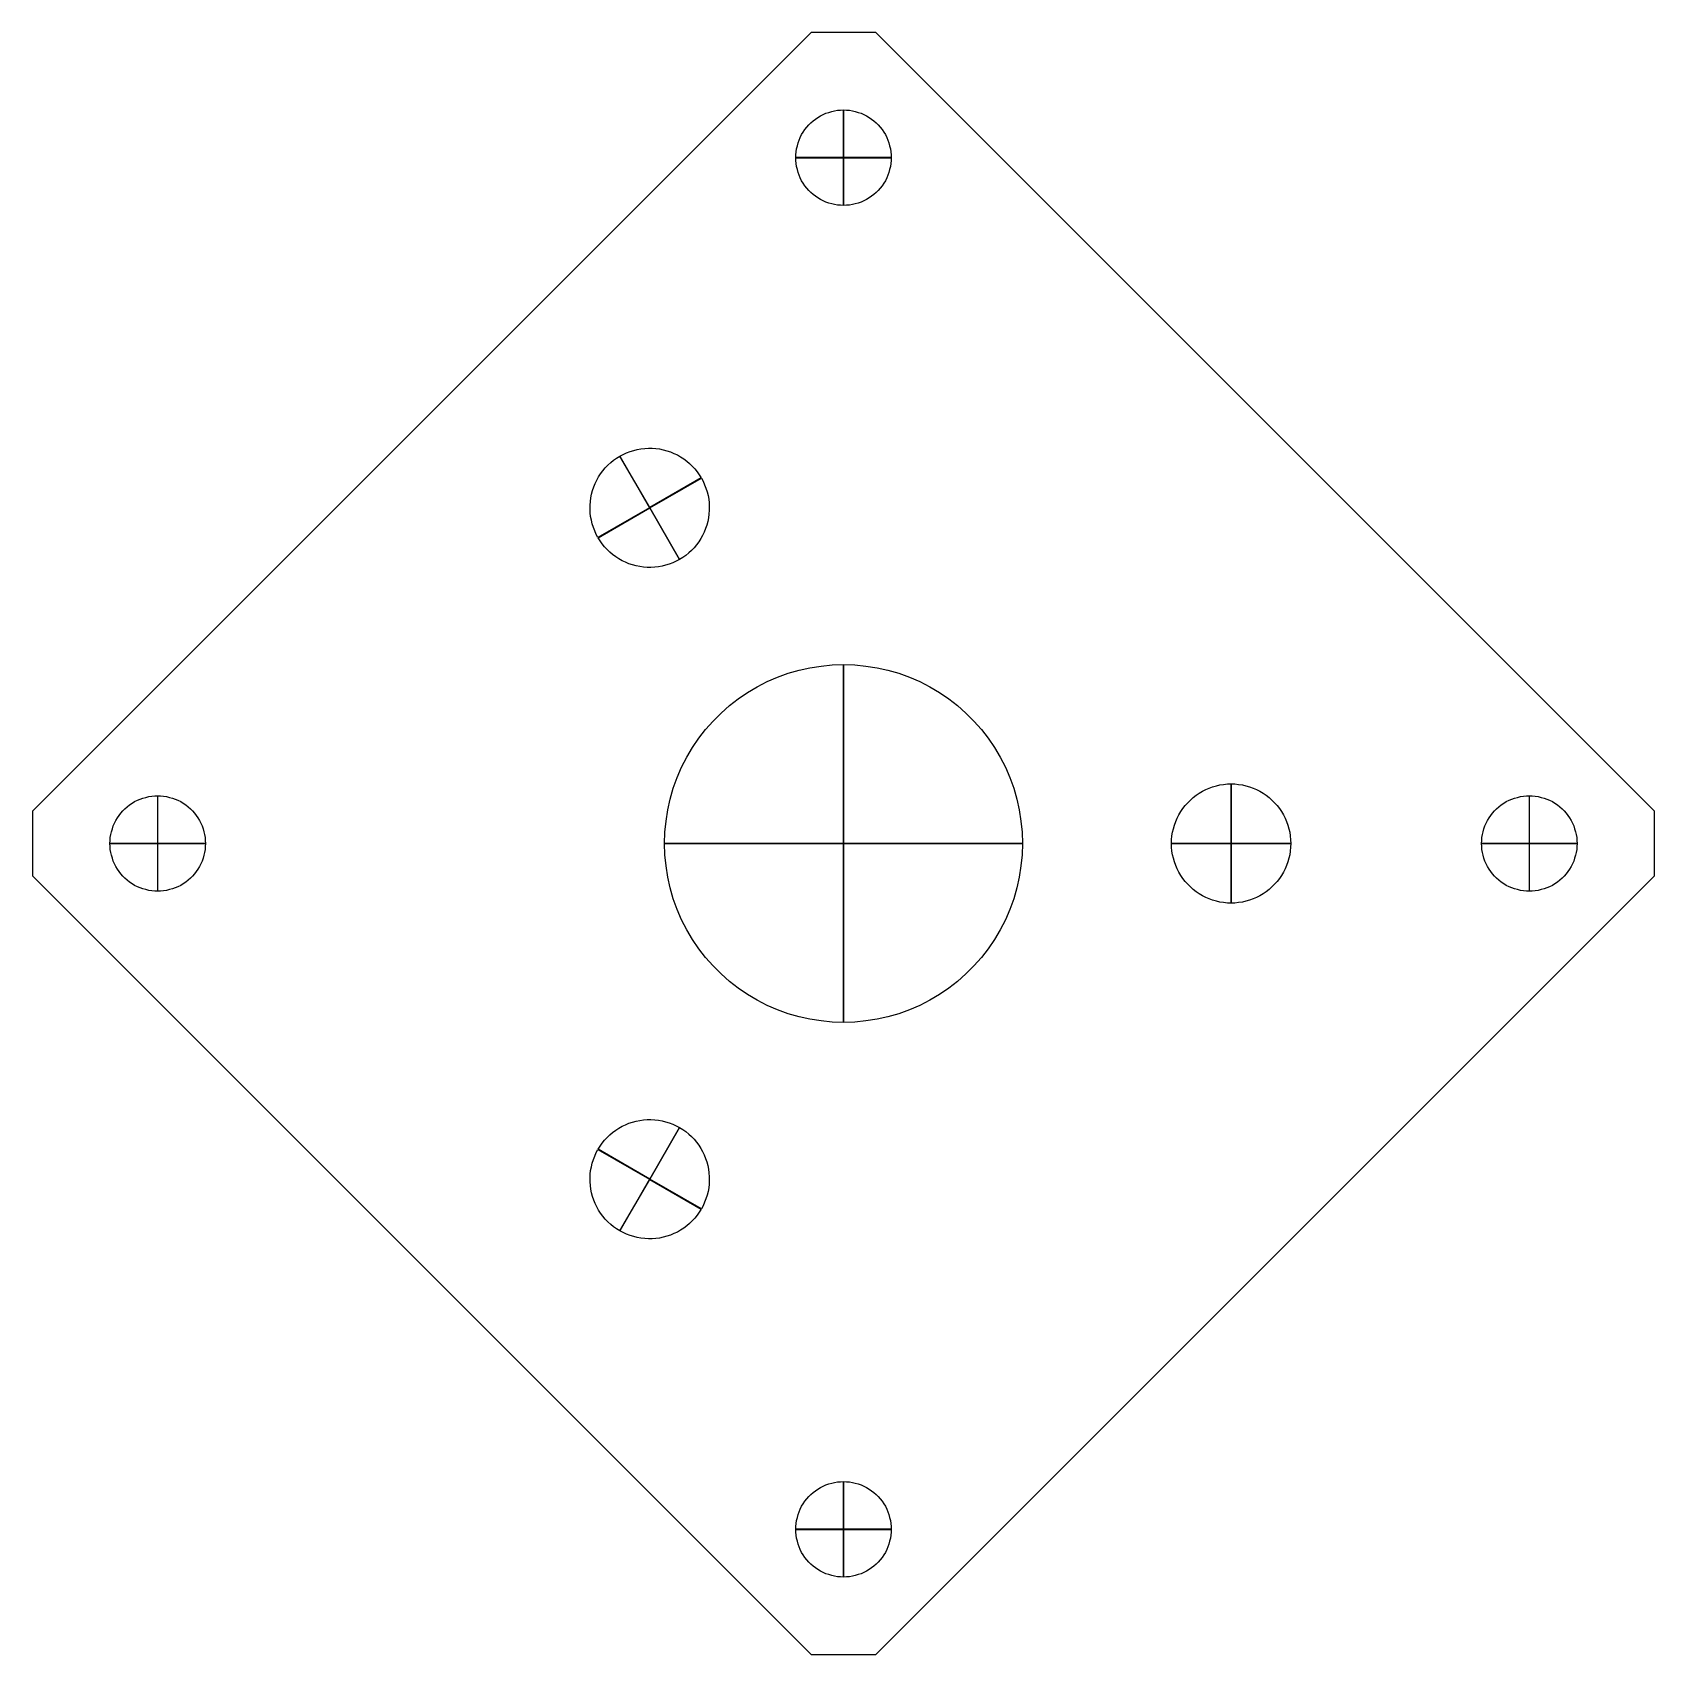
# Model space of a CAD drawing. Header units: metres. Extents: x -68 to 68, y -68 to 68.
import ezdxf

# ---------------------------------------------------------------- set-up
doc = ezdxf.new("R2010")
doc.units = ezdxf.units.M

msp = doc.modelspace()

# ---------------------------------------------------------------- linework, layer by layer
for p, q in [((-2.71, 68), (-68, 2.71)), ((2.71, 68), (-2.71, 68)), ((68, 2.71), (2.71, 68)), ((-1.7, 61.12), (-1.47, 61.22)), ((-1.47, 61.22), (-1.24, 61.3)), ((-1.24, 61.3), (-0.99, 61.37)), ((-0.99, 61.37), (-0.75, 61.43)), ((-0.75, 61.43), (-0.5, 61.47)), ((-0.5, 61.47), (-0.25, 61.49)), ((-0.25, 61.49), (-0.01, 61.5)), ((-0.01, 61.5), (-0.01, 57.51)), ((0.01, 57.51), (0.01, 61.5)), ((0.01, 61.5), (0.25, 61.49)), ((0.25, 61.49), (0.5, 61.47)), ((0.5, 61.47), (0.75, 61.43)), ((0.75, 61.43), (0.99, 61.37)), ((0.99, 61.37), (1.24, 61.3)), ((1.24, 61.3), (1.47, 61.22)), ((1.47, 61.22), (1.7, 61.12)), ((-3.38, 59.64), (-3.24, 59.85)), ((-3.24, 59.85), (-3.08, 60.05)), ((-3.08, 60.05), (-2.92, 60.24)), ((-2.92, 60.24), (-2.74, 60.42)), ((-2.74, 60.42), (-2.55, 60.58)), ((-2.55, 60.58), (-2.35, 60.74)), ((-2.35, 60.74), (-2.14, 60.88)), ((-2.14, 60.88), (-1.93, 61.01)), ((-1.93, 61.01), (-1.7, 61.12)), ((1.7, 61.12), (1.93, 61.01)), ((1.93, 61.01), (2.14, 60.88)), ((2.14, 60.88), (2.35, 60.74)), ((2.35, 60.74), (2.55, 60.58)), ((2.55, 60.58), (2.74, 60.42)), ((2.74, 60.42), (2.92, 60.24)), ((2.92, 60.24), (3.08, 60.05)), ((3.08, 60.05), (3.24, 59.85)), ((3.24, 59.85), (3.38, 59.64)), ((-3.93, 58.25), (-3.87, 58.49)), ((-3.87, 58.49), (-3.8, 58.74)), ((-3.8, 58.74), (-3.72, 58.97)), ((-3.72, 58.97), (-3.62, 59.2)), ((-3.62, 59.2), (-3.51, 59.43)), ((-3.51, 59.43), (-3.38, 59.64)), ((3.38, 59.64), (3.51, 59.43)), ((3.51, 59.43), (3.62, 59.2)), ((3.62, 59.2), (3.72, 58.97)), ((3.72, 58.97), (3.8, 58.74)), ((3.8, 58.74), (3.87, 58.49)), ((3.87, 58.49), (3.93, 58.25)), ((-4, 57.51), (-3.99, 57.75)), ((-0.01, 57.51), (-4, 57.51)), ((-3.99, 57.25), (-4, 57.49)), ((-4, 57.49), (4, 57.49)), ((-3.99, 57.75), (-3.97, 58)), ((-3.97, 57), (-3.99, 57.25)), ((-3.97, 58), (-3.93, 58.25)), ((0.01, 57.49), (-0.01, 57.49)), ((-0.01, 57.49), (-0.01, 53.5)), ((4, 57.51), (0.01, 57.51)), ((0.01, 53.5), (0.01, 57.49)), ((3.93, 58.25), (3.97, 58)), ((3.97, 58), (3.99, 57.75)), ((3.99, 57.25), (3.97, 57)), ((3.99, 57.75), (4, 57.51)), ((4, 57.49), (3.99, 57.25)), ((-3.93, 56.75), (-3.97, 57)), ((-3.87, 56.51), (-3.93, 56.75)), ((-3.8, 56.26), (-3.87, 56.51)), ((-3.72, 56.03), (-3.8, 56.26)), ((-3.62, 55.8), (-3.72, 56.03)), ((-3.51, 55.57), (-3.62, 55.8)), ((3.62, 55.8), (3.51, 55.57)), ((3.72, 56.03), (3.62, 55.8)), ((3.8, 56.26), (3.72, 56.03)), ((3.87, 56.51), (3.8, 56.26)), ((3.93, 56.75), (3.87, 56.51)), ((3.97, 57), (3.93, 56.75)), ((-3.38, 55.36), (-3.51, 55.57)), ((-3.24, 55.15), (-3.38, 55.36)), ((-3.08, 54.95), (-3.24, 55.15)), ((-2.92, 54.76), (-3.08, 54.95)), ((-2.74, 54.58), (-2.92, 54.76)), ((-2.55, 54.42), (-2.74, 54.58)), ((-2.35, 54.26), (-2.55, 54.42)), ((2.55, 54.42), (2.35, 54.26)), ((2.74, 54.58), (2.55, 54.42)), ((2.92, 54.76), (2.74, 54.58)), ((3.08, 54.95), (2.92, 54.76)), ((3.24, 55.15), (3.08, 54.95)), ((3.38, 55.36), (3.24, 55.15)), ((3.51, 55.57), (3.38, 55.36)), ((-2.14, 54.12), (-2.35, 54.26)), ((-1.93, 53.99), (-2.14, 54.12)), ((-1.7, 53.88), (-1.93, 53.99)), ((-1.47, 53.78), (-1.7, 53.88)), ((-1.24, 53.7), (-1.47, 53.78)), ((-0.99, 53.63), (-1.24, 53.7)), ((-0.75, 53.57), (-0.99, 53.63)), ((-0.5, 53.53), (-0.75, 53.57)), ((-0.25, 53.51), (-0.5, 53.53)), ((-0.01, 53.5), (-0.25, 53.51)), ((0.25, 53.51), (0.01, 53.5)), ((0.5, 53.53), (0.25, 53.51)), ((0.75, 53.57), (0.5, 53.53)), ((0.99, 53.63), (0.75, 53.57)), ((1.24, 53.7), (0.99, 53.63)), ((1.47, 53.78), (1.24, 53.7)), ((1.7, 53.88), (1.47, 53.78)), ((1.93, 53.99), (1.7, 53.88)), ((2.14, 54.12), (1.93, 53.99)), ((2.35, 54.26), (2.14, 54.12)), ((-18.47, 32.62), (-18.19, 32.76)), ((-18.19, 32.76), (-17.89, 32.87)), ((-17.89, 32.87), (-17.59, 32.96)), ((-17.59, 32.96), (-17.29, 33.04)), ((-17.29, 33.04), (-16.98, 33.09)), ((-16.98, 33.09), (-16.67, 33.13)), ((-16.67, 33.13), (-16.35, 33.14)), ((-16.35, 33.14), (-16.04, 33.14)), ((-16.04, 33.14), (-15.73, 33.12)), ((-15.73, 33.12), (-15.42, 33.08)), ((-15.42, 33.08), (-15.11, 33.01)), ((-15.11, 33.01), (-14.8, 32.93)), ((-14.8, 32.93), (-14.51, 32.83)), ((-14.51, 32.83), (-14.22, 32.71)), ((-14.22, 32.71), (-13.93, 32.58)), ((-20.17, 31.25), (-19.97, 31.49)), ((-19.97, 31.49), (-19.75, 31.72)), ((-19.75, 31.72), (-19.52, 31.93)), ((-19.52, 31.93), (-19.27, 32.13)), ((-19.27, 32.13), (-19.02, 32.31)), ((-19.02, 32.31), (-18.76, 32.47)), ((-18.76, 32.47), (-16.27, 28.15)), ((-18.74, 32.48), (-18.47, 32.62)), ((-16.25, 28.16), (-18.74, 32.48)), ((-13.93, 32.58), (-13.66, 32.42)), ((-13.66, 32.42), (-13.4, 32.25)), ((-13.4, 32.25), (-13.14, 32.06)), ((-13.14, 32.06), (-12.9, 31.86)), ((-12.9, 31.86), (-12.68, 31.64)), ((-12.68, 31.64), (-12.46, 31.41)), ((-12.46, 31.41), (-12.27, 31.17)), ((-20.94, 29.89), (-20.82, 30.18)), ((-20.82, 30.18), (-20.68, 30.46)), ((-20.68, 30.46), (-20.53, 30.74)), ((-20.53, 30.74), (-20.36, 31)), ((-20.36, 31), (-20.17, 31.25)), ((-11.93, 30.66), (-16.25, 28.16)), ((-16.23, 28.14), (-11.91, 30.63)), ((-12.27, 31.17), (-12.09, 30.91)), ((-12.09, 30.91), (-11.93, 30.66)), ((-11.91, 30.63), (-11.77, 30.37)), ((-11.77, 30.37), (-11.64, 30.08)), ((-11.64, 30.08), (-11.53, 29.79)), ((-21.25, 28.36), (-21.22, 28.67)), ((-21.22, 28.67), (-21.18, 28.98)), ((-21.18, 28.98), (-21.12, 29.29)), ((-21.12, 29.29), (-21.04, 29.59)), ((-21.04, 29.59), (-20.94, 29.89)), ((-11.53, 29.79), (-11.43, 29.49)), ((-11.43, 29.49), (-11.36, 29.19)), ((-11.36, 29.19), (-11.3, 28.88)), ((-11.3, 28.88), (-11.27, 28.56)), ((-11.27, 28.56), (-11.25, 28.25)), ((-21.25, 28.04), (-21.25, 28.36)), ((-21.23, 27.73), (-21.25, 28.04)), ((-21.2, 27.42), (-21.23, 27.73)), ((-21.14, 27.11), (-21.2, 27.42)), ((-16.27, 28.15), (-20.59, 25.66)), ((-20.57, 25.64), (-16.25, 28.13)), ((-16.25, 28.13), (-13.76, 23.81)), ((-13.74, 23.82), (-16.23, 28.14)), ((-11.32, 27.31), (-11.38, 27)), ((-11.28, 27.62), (-11.32, 27.31)), ((-11.25, 27.94), (-11.28, 27.62)), ((-11.25, 28.25), (-11.25, 27.94)), ((-21.07, 26.8), (-21.14, 27.11)), ((-20.97, 26.5), (-21.07, 26.8)), ((-20.86, 26.21), (-20.97, 26.5)), ((-20.73, 25.92), (-20.86, 26.21)), ((-20.59, 25.66), (-20.73, 25.92)), ((-11.68, 26.11), (-11.82, 25.83)), ((-11.56, 26.4), (-11.68, 26.11)), ((-11.46, 26.7), (-11.56, 26.4)), ((-11.38, 27), (-11.46, 26.7)), ((-20.41, 25.38), (-20.57, 25.64)), ((-20.23, 25.12), (-20.41, 25.38)), ((-20.04, 24.88), (-20.23, 25.12)), ((-19.82, 24.65), (-20.04, 24.88)), ((-19.6, 24.43), (-19.82, 24.65)), ((-12.75, 24.57), (-12.98, 24.36)), ((-12.53, 24.8), (-12.75, 24.57)), ((-12.33, 25.04), (-12.53, 24.8)), ((-12.14, 25.29), (-12.33, 25.04)), ((-11.97, 25.56), (-12.14, 25.29)), ((-11.82, 25.83), (-11.97, 25.56)), ((-19.36, 24.23), (-19.6, 24.43)), ((-19.1, 24.04), (-19.36, 24.23)), ((-18.84, 23.87), (-19.1, 24.04)), ((-18.57, 23.71), (-18.84, 23.87)), ((-18.28, 23.58), (-18.57, 23.71)), ((-17.99, 23.46), (-18.28, 23.58)), ((-17.7, 23.36), (-17.99, 23.46)), ((-17.39, 23.28), (-17.7, 23.36)), ((-17.08, 23.22), (-17.39, 23.28)), ((-16.77, 23.17), (-17.08, 23.22)), ((-16.46, 23.15), (-16.77, 23.17)), ((-16.15, 23.15), (-16.46, 23.15)), ((-15.83, 23.16), (-16.15, 23.15)), ((-15.52, 23.2), (-15.83, 23.16)), ((-15.21, 23.26), (-15.52, 23.2)), ((-14.91, 23.33), (-15.21, 23.26)), ((-14.61, 23.42), (-14.91, 23.33)), ((-14.31, 23.54), (-14.61, 23.42)), ((-14.03, 23.67), (-14.31, 23.54)), ((-13.76, 23.81), (-14.03, 23.67)), ((-13.48, 23.98), (-13.74, 23.82)), ((-13.23, 24.16), (-13.48, 23.98)), ((-12.98, 24.36), (-13.23, 24.16)), ((-1.88, 14.88), (-0.94, 14.97)), ((-0.94, 14.97), (-0.01, 15)), ((-0.01, 15), (-0.01, 0.01)), ((0.01, 0.01), (0.01, 15)), ((0.01, 15), (0.94, 14.97)), ((0.94, 14.97), (1.88, 14.88)), ((-6.39, 13.57), (-5.52, 13.95)), ((-5.52, 13.95), (-4.64, 14.27)), ((-4.64, 14.27), (-3.73, 14.53)), ((-3.73, 14.53), (-2.81, 14.73)), ((-2.81, 14.73), (-1.88, 14.88)), ((1.88, 14.88), (2.81, 14.73)), ((2.81, 14.73), (3.73, 14.53)), ((3.73, 14.53), (4.64, 14.27)), ((4.64, 14.27), (5.52, 13.95)), ((5.52, 13.95), (6.39, 13.57)), ((-8.82, 12.14), (-8.04, 12.66)), ((-8.04, 12.66), (-7.23, 13.14)), ((-7.23, 13.14), (-6.39, 13.57)), ((6.39, 13.57), (7.23, 13.14)), ((7.23, 13.14), (8.04, 12.66)), ((8.04, 12.66), (8.82, 12.14)), ((-10.93, 10.27), (-10.27, 10.93)), ((-10.27, 10.93), (-9.56, 11.56)), ((-9.56, 11.56), (-8.82, 12.14)), ((8.82, 12.14), (9.56, 11.56)), ((9.56, 11.56), (10.27, 10.93)), ((10.27, 10.93), (10.93, 10.27)), ((-12.14, 8.82), (-11.56, 9.56)), ((-11.56, 9.56), (-10.93, 10.27)), ((10.93, 10.27), (11.56, 9.56)), ((11.56, 9.56), (12.14, 8.82)), ((-12.66, 8.04), (-12.14, 8.82)), ((12.14, 8.82), (12.66, 8.04)), ((-13.57, 6.39), (-13.14, 7.23)), ((-13.14, 7.23), (-12.66, 8.04)), ((12.66, 8.04), (13.14, 7.23)), ((13.14, 7.23), (13.57, 6.39)), ((-14.27, 4.64), (-13.95, 5.52)), ((-13.95, 5.52), (-13.57, 6.39)), ((13.57, 6.39), (13.95, 5.52)), ((13.95, 5.52), (14.27, 4.64)), ((-14.53, 3.73), (-14.27, 4.64)), ((14.27, 4.64), (14.53, 3.73)), ((29.56, 4.05), (29.82, 4.22)), ((29.82, 4.22), (30.09, 4.38)), ((30.09, 4.38), (30.37, 4.52)), ((30.37, 4.52), (30.66, 4.65)), ((30.66, 4.65), (30.95, 4.76)), ((30.95, 4.76), (31.26, 4.84)), ((31.26, 4.84), (31.56, 4.91)), ((31.56, 4.91), (31.87, 4.96)), ((31.87, 4.96), (32.19, 4.99)), ((32.19, 4.99), (32.49, 5)), ((32.49, 5), (32.49, 0.01)), ((32.51, 0.01), (32.51, 5)), ((32.51, 5), (32.81, 4.99)), ((32.81, 4.99), (33.13, 4.96)), ((33.13, 4.96), (33.44, 4.91)), ((33.44, 4.91), (33.74, 4.84)), ((33.74, 4.84), (34.05, 4.76)), ((34.05, 4.76), (34.34, 4.65)), ((34.34, 4.65), (34.63, 4.52)), ((34.63, 4.52), (34.91, 4.38)), ((34.91, 4.38), (35.18, 4.22)), ((35.18, 4.22), (35.44, 4.05)), ((-60.58, 2.55), (-60.42, 2.74)), ((-60.42, 2.74), (-60.24, 2.92)), ((-60.24, 2.92), (-60.05, 3.08)), ((-60.05, 3.08), (-59.85, 3.24)), ((-59.85, 3.24), (-59.64, 3.38)), ((-59.64, 3.38), (-59.43, 3.51)), ((-59.43, 3.51), (-59.2, 3.62)), ((-59.2, 3.62), (-58.97, 3.72)), ((-58.97, 3.72), (-58.74, 3.8)), ((-58.74, 3.8), (-58.49, 3.87)), ((-58.49, 3.87), (-58.25, 3.93)), ((-58.25, 3.93), (-58, 3.97)), ((-58, 3.97), (-57.75, 3.99)), ((-57.75, 3.99), (-57.51, 4)), ((-57.51, 4), (-57.51, 0.01)), ((-57.49, 0.01), (-57.49, 4)), ((-57.49, 4), (-57.25, 3.99)), ((-57.25, 3.99), (-57, 3.97)), ((-57, 3.97), (-56.75, 3.93)), ((-56.75, 3.93), (-56.51, 3.87)), ((-56.51, 3.87), (-56.26, 3.8)), ((-56.26, 3.8), (-56.03, 3.72)), ((-56.03, 3.72), (-55.8, 3.62)), ((-55.8, 3.62), (-55.57, 3.51)), ((-55.57, 3.51), (-55.36, 3.38)), ((-55.36, 3.38), (-55.15, 3.24)), ((-55.15, 3.24), (-54.95, 3.08)), ((-54.95, 3.08), (-54.76, 2.92)), ((-54.76, 2.92), (-54.58, 2.74)), ((-54.58, 2.74), (-54.42, 2.55)), ((-14.88, 1.88), (-14.73, 2.81)), ((-14.73, 2.81), (-14.53, 3.73)), ((14.53, 3.73), (14.73, 2.81)), ((14.73, 2.81), (14.88, 1.88)), ((28.28, 2.68), (28.45, 2.94)), ((28.45, 2.94), (28.65, 3.19)), ((28.65, 3.19), (28.86, 3.42)), ((28.86, 3.42), (29.08, 3.64)), ((29.08, 3.64), (29.31, 3.85)), ((29.31, 3.85), (29.56, 4.05)), ((35.44, 4.05), (35.69, 3.85)), ((35.69, 3.85), (35.92, 3.64)), ((35.92, 3.64), (36.14, 3.42)), ((36.14, 3.42), (36.35, 3.19)), ((36.35, 3.19), (36.55, 2.94)), ((36.55, 2.94), (36.72, 2.68)), ((54.42, 2.55), (54.58, 2.74)), ((54.58, 2.74), (54.76, 2.92)), ((54.76, 2.92), (54.95, 3.08)), ((54.95, 3.08), (55.15, 3.24)), ((55.15, 3.24), (55.36, 3.38)), ((55.36, 3.38), (55.57, 3.51)), ((55.57, 3.51), (55.8, 3.62)), ((55.8, 3.62), (56.03, 3.72)), ((56.03, 3.72), (56.26, 3.8)), ((56.26, 3.8), (56.51, 3.87)), ((56.51, 3.87), (56.75, 3.93)), ((56.75, 3.93), (57, 3.97)), ((57, 3.97), (57.25, 3.99)), ((57.25, 3.99), (57.49, 4)), ((57.49, 4), (57.49, 0.01)), ((57.51, 0.01), (57.51, 4)), ((57.51, 4), (57.75, 3.99)), ((57.75, 3.99), (58, 3.97)), ((58, 3.97), (58.25, 3.93)), ((58.25, 3.93), (58.49, 3.87)), ((58.49, 3.87), (58.74, 3.8)), ((58.74, 3.8), (58.97, 3.72)), ((58.97, 3.72), (59.2, 3.62)), ((59.2, 3.62), (59.43, 3.51)), ((59.43, 3.51), (59.64, 3.38)), ((59.64, 3.38), (59.85, 3.24)), ((59.85, 3.24), (60.05, 3.08)), ((60.05, 3.08), (60.24, 2.92)), ((60.24, 2.92), (60.42, 2.74)), ((60.42, 2.74), (60.58, 2.55)), ((-68, 2.71), (-68, -2.71)), ((-61.3, 1.24), (-61.22, 1.47)), ((-61.22, 1.47), (-61.12, 1.7)), ((-61.12, 1.7), (-61.01, 1.93)), ((-61.01, 1.93), (-60.88, 2.14)), ((-60.88, 2.14), (-60.74, 2.35)), ((-60.74, 2.35), (-60.58, 2.55)), ((-54.42, 2.55), (-54.26, 2.35)), ((-54.26, 2.35), (-54.12, 2.14)), ((-54.12, 2.14), (-53.99, 1.93)), ((-53.99, 1.93), (-53.88, 1.7)), ((-53.88, 1.7), (-53.78, 1.47)), ((-53.78, 1.47), (-53.7, 1.24)), ((-14.97, 0.94), (-14.88, 1.88)), ((14.88, 1.88), (14.97, 0.94)), ((27.66, 1.24), (27.74, 1.55)), ((27.74, 1.55), (27.85, 1.84)), ((27.85, 1.84), (27.98, 2.13)), ((27.98, 2.13), (28.12, 2.41)), ((28.12, 2.41), (28.28, 2.68)), ((36.72, 2.68), (36.88, 2.41)), ((36.88, 2.41), (37.02, 2.13)), ((37.02, 2.13), (37.15, 1.84)), ((37.15, 1.84), (37.26, 1.55)), ((37.26, 1.55), (37.34, 1.24)), ((53.7, 1.24), (53.78, 1.47)), ((53.78, 1.47), (53.88, 1.7)), ((53.88, 1.7), (53.99, 1.93)), ((53.99, 1.93), (54.12, 2.14)), ((54.12, 2.14), (54.26, 2.35)), ((54.26, 2.35), (54.42, 2.55)), ((60.58, 2.55), (60.74, 2.35)), ((60.74, 2.35), (60.88, 2.14)), ((60.88, 2.14), (61.01, 1.93)), ((61.01, 1.93), (61.12, 1.7)), ((61.12, 1.7), (61.22, 1.47)), ((61.22, 1.47), (61.3, 1.24)), ((68, -2.71), (68, 2.71)), ((-61.5, 0.01), (-61.49, 0.25)), ((-57.51, 0.01), (-61.5, 0.01)), ((-61.49, 0.25), (-61.47, 0.5)), ((-61.47, 0.5), (-61.43, 0.75)), ((-61.43, 0.75), (-61.37, 0.99)), ((-61.37, 0.99), (-61.3, 1.24)), ((-53.5, 0.01), (-57.49, 0.01)), ((-53.7, 1.24), (-53.63, 0.99)), ((-53.63, 0.99), (-53.57, 0.75)), ((-53.57, 0.75), (-53.53, 0.5)), ((-53.53, 0.5), (-53.51, 0.25)), ((-53.51, 0.25), (-53.5, 0.01)), ((-15, 0.01), (-14.97, 0.94)), ((-0.01, 0.01), (-15, 0.01)), ((15, 0.01), (0.01, 0.01)), ((14.97, 0.94), (15, 0.01)), ((27.5, 0.01), (27.51, 0.31)), ((32.49, 0.01), (27.5, 0.01)), ((27.51, 0.31), (27.54, 0.63)), ((27.54, 0.63), (27.59, 0.94)), ((27.59, 0.94), (27.66, 1.24)), ((37.5, 0.01), (32.51, 0.01)), ((37.34, 1.24), (37.41, 0.94)), ((37.41, 0.94), (37.46, 0.63)), ((37.46, 0.63), (37.49, 0.31)), ((37.49, 0.31), (37.5, 0.01)), ((53.5, 0.01), (53.51, 0.25)), ((57.49, 0.01), (53.5, 0.01)), ((53.51, 0.25), (53.53, 0.5)), ((53.53, 0.5), (53.57, 0.75)), ((53.57, 0.75), (53.63, 0.99)), ((53.63, 0.99), (53.7, 1.24)), ((61.5, 0.01), (57.51, 0.01)), ((61.3, 1.24), (61.37, 0.99)), ((61.37, 0.99), (61.43, 0.75)), ((61.43, 0.75), (61.47, 0.5)), ((61.47, 0.5), (61.49, 0.25)), ((61.49, 0.25), (61.5, 0.01)), ((-61.49, -0.25), (-61.5, -0.01)), ((-61.5, -0.01), (-57.51, -0.01)), ((-61.47, -0.5), (-61.49, -0.25)), ((-61.43, -0.75), (-61.47, -0.5)), ((-61.37, -0.99), (-61.43, -0.75)), ((-61.3, -1.24), (-61.37, -0.99)), ((-61.22, -1.47), (-61.3, -1.24)), ((-57.51, -0.01), (-57.51, -4)), ((-57.49, -0.01), (-53.5, -0.01)), ((-57.49, -4), (-57.49, -0.01)), ((-53.7, -1.24), (-53.78, -1.47)), ((-53.63, -0.99), (-53.7, -1.24)), ((-53.57, -0.75), (-53.63, -0.99)), ((-53.53, -0.5), (-53.57, -0.75)), ((-53.51, -0.25), (-53.53, -0.5)), ((-53.5, -0.01), (-53.51, -0.25)), ((-14.97, -0.94), (-15, -0.01)), ((-15, -0.01), (-0.01, -0.01)), ((-14.88, -1.88), (-14.97, -0.94)), ((-0.01, -0.01), (-0.01, -15)), ((0.01, -0.01), (15, -0.01)), ((0.01, -15), (0.01, -0.01)), ((14.97, -0.94), (14.88, -1.88)), ((15, -0.01), (14.97, -0.94)), ((27.51, -0.31), (27.5, -0.01)), ((27.5, -0.01), (32.49, -0.01)), ((27.54, -0.63), (27.51, -0.31)), ((27.59, -0.94), (27.54, -0.63)), ((27.66, -1.24), (27.59, -0.94)), ((27.74, -1.55), (27.66, -1.24)), ((32.49, -0.01), (32.49, -5)), ((32.51, -0.01), (37.5, -0.01)), ((32.51, -5), (32.51, -0.01)), ((37.34, -1.24), (37.26, -1.55)), ((37.41, -0.94), (37.34, -1.24)), ((37.46, -0.63), (37.41, -0.94)), ((37.49, -0.31), (37.46, -0.63)), ((37.5, -0.01), (37.49, -0.31)), ((53.51, -0.25), (53.5, -0.01)), ((53.5, -0.01), (57.49, -0.01)), ((53.53, -0.5), (53.51, -0.25)), ((53.57, -0.75), (53.53, -0.5)), ((53.63, -0.99), (53.57, -0.75)), ((53.7, -1.24), (53.63, -0.99)), ((53.78, -1.47), (53.7, -1.24)), ((57.49, -0.01), (57.49, -4)), ((57.51, -4), (57.51, -0.01)), ((57.51, -0.01), (61.5, -0.01)), ((61.3, -1.24), (61.22, -1.47)), ((61.37, -0.99), (61.3, -1.24)), ((61.43, -0.75), (61.37, -0.99)), ((61.47, -0.5), (61.43, -0.75)), ((61.49, -0.25), (61.47, -0.5)), ((61.5, -0.01), (61.49, -0.25)), ((-68, -2.71), (-2.71, -68)), ((-61.12, -1.7), (-61.22, -1.47)), ((-61.01, -1.93), (-61.12, -1.7)), ((-60.88, -2.14), (-61.01, -1.93)), ((-60.74, -2.35), (-60.88, -2.14)), ((-60.58, -2.55), (-60.74, -2.35)), ((-60.42, -2.74), (-60.58, -2.55)), ((-54.42, -2.55), (-54.58, -2.74)), ((-54.26, -2.35), (-54.42, -2.55)), ((-54.12, -2.14), (-54.26, -2.35)), ((-53.99, -1.93), (-54.12, -2.14)), ((-53.88, -1.7), (-53.99, -1.93)), ((-53.78, -1.47), (-53.88, -1.7)), ((-14.73, -2.81), (-14.88, -1.88)), ((2.71, -68), (68, -2.71)), ((14.88, -1.88), (14.73, -2.81)), ((27.85, -1.84), (27.74, -1.55)), ((27.98, -2.13), (27.85, -1.84)), ((28.12, -2.41), (27.98, -2.13)), ((28.28, -2.68), (28.12, -2.41)), ((28.45, -2.94), (28.28, -2.68)), ((36.72, -2.68), (36.55, -2.94)), ((36.88, -2.41), (36.72, -2.68)), ((37.02, -2.13), (36.88, -2.41)), ((37.15, -1.84), (37.02, -2.13)), ((37.26, -1.55), (37.15, -1.84)), ((53.88, -1.7), (53.78, -1.47)), ((53.99, -1.93), (53.88, -1.7)), ((54.12, -2.14), (53.99, -1.93)), ((54.26, -2.35), (54.12, -2.14)), ((54.42, -2.55), (54.26, -2.35)), ((54.58, -2.74), (54.42, -2.55)), ((60.58, -2.55), (60.42, -2.74)), ((60.74, -2.35), (60.58, -2.55)), ((60.88, -2.14), (60.74, -2.35)), ((61.01, -1.93), (60.88, -2.14)), ((61.12, -1.7), (61.01, -1.93)), ((61.22, -1.47), (61.12, -1.7)), ((-60.24, -2.92), (-60.42, -2.74)), ((-60.05, -3.08), (-60.24, -2.92)), ((-59.85, -3.24), (-60.05, -3.08)), ((-59.64, -3.38), (-59.85, -3.24)), ((-59.43, -3.51), (-59.64, -3.38)), ((-59.2, -3.62), (-59.43, -3.51)), ((-58.97, -3.72), (-59.2, -3.62)), ((-58.74, -3.8), (-58.97, -3.72)), ((-58.49, -3.87), (-58.74, -3.8)), ((-58.25, -3.93), (-58.49, -3.87)), ((-58, -3.97), (-58.25, -3.93)), ((-57.75, -3.99), (-58, -3.97)), ((-57.51, -4), (-57.75, -3.99)), ((-57.25, -3.99), (-57.49, -4)), ((-57, -3.97), (-57.25, -3.99)), ((-56.75, -3.93), (-57, -3.97)), ((-56.51, -3.87), (-56.75, -3.93)), ((-56.26, -3.8), (-56.51, -3.87)), ((-56.03, -3.72), (-56.26, -3.8)), ((-55.8, -3.62), (-56.03, -3.72)), ((-55.57, -3.51), (-55.8, -3.62)), ((-55.36, -3.38), (-55.57, -3.51)), ((-55.15, -3.24), (-55.36, -3.38)), ((-54.95, -3.08), (-55.15, -3.24)), ((-54.76, -2.92), (-54.95, -3.08)), ((-54.58, -2.74), (-54.76, -2.92)), ((-14.53, -3.73), (-14.73, -2.81)), ((-14.27, -4.64), (-14.53, -3.73)), ((14.53, -3.73), (14.27, -4.64)), ((14.73, -2.81), (14.53, -3.73)), ((28.65, -3.19), (28.45, -2.94)), ((28.86, -3.42), (28.65, -3.19)), ((29.08, -3.64), (28.86, -3.42)), ((29.31, -3.85), (29.08, -3.64)), ((29.56, -4.05), (29.31, -3.85)), ((29.82, -4.22), (29.56, -4.05)), ((35.44, -4.05), (35.18, -4.22)), ((35.69, -3.85), (35.44, -4.05)), ((35.92, -3.64), (35.69, -3.85)), ((36.14, -3.42), (35.92, -3.64)), ((36.35, -3.19), (36.14, -3.42)), ((36.55, -2.94), (36.35, -3.19)), ((54.76, -2.92), (54.58, -2.74)), ((54.95, -3.08), (54.76, -2.92)), ((55.15, -3.24), (54.95, -3.08)), ((55.36, -3.38), (55.15, -3.24)), ((55.57, -3.51), (55.36, -3.38)), ((55.8, -3.62), (55.57, -3.51)), ((56.03, -3.72), (55.8, -3.62)), ((56.26, -3.8), (56.03, -3.72)), ((56.51, -3.87), (56.26, -3.8)), ((56.75, -3.93), (56.51, -3.87)), ((57, -3.97), (56.75, -3.93)), ((57.25, -3.99), (57, -3.97)), ((57.49, -4), (57.25, -3.99)), ((57.75, -3.99), (57.51, -4)), ((58, -3.97), (57.75, -3.99)), ((58.25, -3.93), (58, -3.97)), ((58.49, -3.87), (58.25, -3.93)), ((58.74, -3.8), (58.49, -3.87)), ((58.97, -3.72), (58.74, -3.8)), ((59.2, -3.62), (58.97, -3.72)), ((59.43, -3.51), (59.2, -3.62)), ((59.64, -3.38), (59.43, -3.51)), ((59.85, -3.24), (59.64, -3.38)), ((60.05, -3.08), (59.85, -3.24)), ((60.24, -2.92), (60.05, -3.08)), ((60.42, -2.74), (60.24, -2.92)), ((-13.95, -5.52), (-14.27, -4.64)), ((14.27, -4.64), (13.95, -5.52)), ((30.09, -4.38), (29.82, -4.22)), ((30.37, -4.52), (30.09, -4.38)), ((30.66, -4.65), (30.37, -4.52)), ((30.95, -4.76), (30.66, -4.65)), ((31.26, -4.84), (30.95, -4.76)), ((31.56, -4.91), (31.26, -4.84)), ((31.87, -4.96), (31.56, -4.91)), ((32.19, -4.99), (31.87, -4.96)), ((32.49, -5), (32.19, -4.99)), ((32.81, -4.99), (32.51, -5)), ((33.13, -4.96), (32.81, -4.99)), ((33.44, -4.91), (33.13, -4.96)), ((33.74, -4.84), (33.44, -4.91)), ((34.05, -4.76), (33.74, -4.84)), ((34.34, -4.65), (34.05, -4.76)), ((34.63, -4.52), (34.34, -4.65)), ((34.91, -4.38), (34.63, -4.52)), ((35.18, -4.22), (34.91, -4.38)), ((-13.57, -6.39), (-13.95, -5.52)), ((-13.14, -7.23), (-13.57, -6.39)), ((13.57, -6.39), (13.14, -7.23)), ((13.95, -5.52), (13.57, -6.39)), ((-12.66, -8.04), (-13.14, -7.23)), ((-12.14, -8.82), (-12.66, -8.04)), ((12.66, -8.04), (12.14, -8.82)), ((13.14, -7.23), (12.66, -8.04)), ((-11.56, -9.56), (-12.14, -8.82)), ((12.14, -8.82), (11.56, -9.56)), ((-10.93, -10.27), (-11.56, -9.56)), ((-10.27, -10.93), (-10.93, -10.27)), ((10.93, -10.27), (10.27, -10.93)), ((11.56, -9.56), (10.93, -10.27)), ((-9.56, -11.56), (-10.27, -10.93)), ((-8.82, -12.14), (-9.56, -11.56)), ((-8.04, -12.66), (-8.82, -12.14)), ((8.82, -12.14), (8.04, -12.66)), ((9.56, -11.56), (8.82, -12.14)), ((10.27, -10.93), (9.56, -11.56)), ((-7.23, -13.14), (-8.04, -12.66)), ((-6.39, -13.57), (-7.23, -13.14)), ((-5.52, -13.95), (-6.39, -13.57)), ((6.39, -13.57), (5.52, -13.95)), ((7.23, -13.14), (6.39, -13.57)), ((8.04, -12.66), (7.23, -13.14)), ((-4.64, -14.27), (-5.52, -13.95)), ((-3.73, -14.53), (-4.64, -14.27)), ((-2.81, -14.73), (-3.73, -14.53)), ((-1.88, -14.88), (-2.81, -14.73)), ((-0.94, -14.97), (-1.88, -14.88)), ((1.88, -14.88), (0.94, -14.97)), ((2.81, -14.73), (1.88, -14.88)), ((3.73, -14.53), (2.81, -14.73)), ((4.64, -14.27), (3.73, -14.53)), ((5.52, -13.95), (4.64, -14.27)), ((-0.01, -15), (-0.94, -14.97)), ((0.94, -14.97), (0.01, -15)), ((-19.82, -24.65), (-19.6, -24.43)), ((-19.6, -24.43), (-19.36, -24.23)), ((-19.36, -24.23), (-19.1, -24.04)), ((-19.1, -24.04), (-18.84, -23.87)), ((-18.84, -23.87), (-18.57, -23.71)), ((-18.57, -23.71), (-18.28, -23.58)), ((-18.28, -23.58), (-17.99, -23.46)), ((-17.99, -23.46), (-17.7, -23.36)), ((-17.7, -23.36), (-17.39, -23.28)), ((-17.39, -23.28), (-17.08, -23.22)), ((-17.08, -23.22), (-16.77, -23.17)), ((-16.77, -23.17), (-16.46, -23.15)), ((-16.46, -23.15), (-16.15, -23.15)), ((-13.76, -23.81), (-16.25, -28.13)), ((-16.23, -28.14), (-13.74, -23.82)), ((-16.15, -23.15), (-15.83, -23.16)), ((-15.83, -23.16), (-15.52, -23.2)), ((-15.52, -23.2), (-15.21, -23.26)), ((-15.21, -23.26), (-14.91, -23.33)), ((-14.91, -23.33), (-14.61, -23.42)), ((-14.61, -23.42), (-14.31, -23.54)), ((-14.31, -23.54), (-14.03, -23.67)), ((-14.03, -23.67), (-13.76, -23.81)), ((-13.74, -23.82), (-13.48, -23.98)), ((-13.48, -23.98), (-13.23, -24.16)), ((-13.23, -24.16), (-12.98, -24.36)), ((-12.98, -24.36), (-12.75, -24.57)), ((-20.73, -25.92), (-20.59, -25.66)), ((-20.59, -25.66), (-16.27, -28.15)), ((-20.57, -25.64), (-20.41, -25.38)), ((-16.25, -28.13), (-20.57, -25.64)), ((-20.41, -25.38), (-20.23, -25.12)), ((-20.23, -25.12), (-20.04, -24.88)), ((-20.04, -24.88), (-19.82, -24.65)), ((-12.75, -24.57), (-12.53, -24.8)), ((-12.53, -24.8), (-12.33, -25.04)), ((-12.33, -25.04), (-12.14, -25.29)), ((-12.14, -25.29), (-11.97, -25.56)), ((-11.97, -25.56), (-11.82, -25.83)), ((-11.82, -25.83), (-11.68, -26.11)), ((-21.2, -27.42), (-21.14, -27.11)), ((-21.14, -27.11), (-21.07, -26.8)), ((-21.07, -26.8), (-20.97, -26.5)), ((-20.97, -26.5), (-20.86, -26.21)), ((-20.86, -26.21), (-20.73, -25.92)), ((-11.68, -26.11), (-11.56, -26.4)), ((-11.56, -26.4), (-11.46, -26.7)), ((-11.46, -26.7), (-11.38, -27)), ((-11.38, -27), (-11.32, -27.31)), ((-21.25, -28.04), (-21.23, -27.73)), ((-21.25, -28.36), (-21.25, -28.04)), ((-21.22, -28.67), (-21.25, -28.36)), ((-21.23, -27.73), (-21.2, -27.42)), ((-16.27, -28.15), (-18.76, -32.47)), ((-18.74, -32.48), (-16.25, -28.16)), ((-16.25, -28.16), (-11.93, -30.66)), ((-11.91, -30.63), (-16.23, -28.14)), ((-11.32, -27.31), (-11.28, -27.62)), ((-11.28, -27.62), (-11.25, -27.94)), ((-11.25, -28.25), (-11.27, -28.56)), ((-11.25, -27.94), (-11.25, -28.25)), ((-21.18, -28.98), (-21.22, -28.67)), ((-21.12, -29.29), (-21.18, -28.98)), ((-21.04, -29.59), (-21.12, -29.29)), ((-20.94, -29.89), (-21.04, -29.59)), ((-20.82, -30.18), (-20.94, -29.89)), ((-11.53, -29.79), (-11.64, -30.08)), ((-11.43, -29.49), (-11.53, -29.79)), ((-11.36, -29.19), (-11.43, -29.49)), ((-11.3, -28.88), (-11.36, -29.19)), ((-11.27, -28.56), (-11.3, -28.88)), ((-20.68, -30.46), (-20.82, -30.18)), ((-20.53, -30.74), (-20.68, -30.46)), ((-20.36, -31), (-20.53, -30.74)), ((-20.17, -31.25), (-20.36, -31)), ((-19.97, -31.49), (-20.17, -31.25)), ((-12.27, -31.17), (-12.46, -31.41)), ((-12.09, -30.91), (-12.27, -31.17)), ((-11.93, -30.66), (-12.09, -30.91)), ((-11.77, -30.37), (-11.91, -30.63)), ((-11.64, -30.08), (-11.77, -30.37)), ((-19.75, -31.72), (-19.97, -31.49)), ((-19.52, -31.93), (-19.75, -31.72)), ((-19.27, -32.13), (-19.52, -31.93)), ((-19.02, -32.31), (-19.27, -32.13)), ((-18.76, -32.47), (-19.02, -32.31)), ((-18.47, -32.62), (-18.74, -32.48)), ((-18.19, -32.76), (-18.47, -32.62)), ((-13.93, -32.58), (-14.22, -32.71)), ((-13.66, -32.42), (-13.93, -32.58)), ((-13.4, -32.25), (-13.66, -32.42)), ((-13.14, -32.06), (-13.4, -32.25)), ((-12.9, -31.86), (-13.14, -32.06)), ((-12.68, -31.64), (-12.9, -31.86)), ((-12.46, -31.41), (-12.68, -31.64)), ((-17.89, -32.87), (-18.19, -32.76)), ((-17.59, -32.96), (-17.89, -32.87)), ((-17.29, -33.04), (-17.59, -32.96)), ((-16.98, -33.09), (-17.29, -33.04)), ((-16.67, -33.13), (-16.98, -33.09)), ((-16.35, -33.14), (-16.67, -33.13)), ((-16.04, -33.14), (-16.35, -33.14)), ((-15.73, -33.12), (-16.04, -33.14)), ((-15.42, -33.08), (-15.73, -33.12)), ((-15.11, -33.01), (-15.42, -33.08)), ((-14.8, -32.93), (-15.11, -33.01)), ((-14.51, -32.83), (-14.8, -32.93)), ((-14.22, -32.71), (-14.51, -32.83)), ((-2.55, -54.42), (-2.35, -54.26)), ((-2.35, -54.26), (-2.14, -54.12)), ((-2.14, -54.12), (-1.93, -53.99)), ((-1.93, -53.99), (-1.7, -53.88)), ((-1.7, -53.88), (-1.47, -53.78)), ((-1.47, -53.78), (-1.24, -53.7)), ((-1.24, -53.7), (-0.99, -53.63)), ((-0.99, -53.63), (-0.75, -53.57)), ((-0.75, -53.57), (-0.5, -53.53)), ((-0.5, -53.53), (-0.25, -53.51)), ((-0.25, -53.51), (-0.01, -53.5)), ((-0.01, -53.5), (-0.01, -57.49)), ((0.01, -57.49), (0.01, -53.5)), ((0.01, -53.5), (0.25, -53.51)), ((0.25, -53.51), (0.5, -53.53)), ((0.5, -53.53), (0.75, -53.57)), ((0.75, -53.57), (0.99, -53.63)), ((0.99, -53.63), (1.24, -53.7)), ((1.24, -53.7), (1.47, -53.78)), ((1.47, -53.78), (1.7, -53.88)), ((1.7, -53.88), (1.93, -53.99)), ((1.93, -53.99), (2.14, -54.12)), ((2.14, -54.12), (2.35, -54.26)), ((2.35, -54.26), (2.55, -54.42)), ((-3.62, -55.8), (-3.51, -55.57)), ((-3.51, -55.57), (-3.38, -55.36)), ((-3.38, -55.36), (-3.24, -55.15)), ((-3.24, -55.15), (-3.08, -54.95)), ((-3.08, -54.95), (-2.92, -54.76)), ((-2.92, -54.76), (-2.74, -54.58)), ((-2.74, -54.58), (-2.55, -54.42)), ((2.55, -54.42), (2.74, -54.58)), ((2.74, -54.58), (2.92, -54.76)), ((2.92, -54.76), (3.08, -54.95)), ((3.08, -54.95), (3.24, -55.15)), ((3.24, -55.15), (3.38, -55.36)), ((3.38, -55.36), (3.51, -55.57)), ((3.51, -55.57), (3.62, -55.8)), ((-3.99, -57.25), (-3.97, -57)), ((-3.97, -57), (-3.93, -56.75)), ((-3.93, -56.75), (-3.87, -56.51)), ((-3.87, -56.51), (-3.8, -56.26)), ((-3.8, -56.26), (-3.72, -56.03)), ((-3.72, -56.03), (-3.62, -55.8)), ((3.62, -55.8), (3.72, -56.03)), ((3.72, -56.03), (3.8, -56.26)), ((3.8, -56.26), (3.87, -56.51)), ((3.87, -56.51), (3.93, -56.75)), ((3.93, -56.75), (3.97, -57)), ((3.97, -57), (3.99, -57.25)), ((-4, -57.49), (-3.99, -57.25)), ((-0.01, -57.49), (-4, -57.49)), ((-3.99, -57.75), (-4, -57.51)), ((-4, -57.51), (-0.01, -57.51)), ((-3.97, -58), (-3.99, -57.75)), ((-3.93, -58.25), (-3.97, -58)), ((-3.87, -58.49), (-3.93, -58.25)), ((-0.01, -57.51), (-0.01, -61.5)), ((4, -57.49), (0.01, -57.49)), ((0.01, -61.5), (0.01, -57.51)), ((0.01, -57.51), (4, -57.51)), ((3.93, -58.25), (3.87, -58.49)), ((3.97, -58), (3.93, -58.25)), ((3.99, -57.75), (3.97, -58)), ((3.99, -57.25), (4, -57.49)), ((4, -57.51), (3.99, -57.75)), ((-3.8, -58.74), (-3.87, -58.49)), ((-3.72, -58.97), (-3.8, -58.74)), ((-3.62, -59.2), (-3.72, -58.97)), ((-3.51, -59.43), (-3.62, -59.2)), ((-3.38, -59.64), (-3.51, -59.43)), ((-3.24, -59.85), (-3.38, -59.64)), ((3.38, -59.64), (3.24, -59.85)), ((3.51, -59.43), (3.38, -59.64)), ((3.62, -59.2), (3.51, -59.43)), ((3.72, -58.97), (3.62, -59.2)), ((3.8, -58.74), (3.72, -58.97)), ((3.87, -58.49), (3.8, -58.74)), ((-3.08, -60.05), (-3.24, -59.85)), ((-2.92, -60.24), (-3.08, -60.05)), ((-2.74, -60.42), (-2.92, -60.24)), ((-2.55, -60.58), (-2.74, -60.42)), ((-2.35, -60.74), (-2.55, -60.58)), ((-2.14, -60.88), (-2.35, -60.74)), ((-1.93, -61.01), (-2.14, -60.88)), ((-1.7, -61.12), (-1.93, -61.01)), ((-1.47, -61.22), (-1.7, -61.12)), ((1.7, -61.12), (1.47, -61.22)), ((1.93, -61.01), (1.7, -61.12)), ((2.14, -60.88), (1.93, -61.01)), ((2.35, -60.74), (2.14, -60.88)), ((2.55, -60.58), (2.35, -60.74)), ((2.74, -60.42), (2.55, -60.58)), ((2.92, -60.24), (2.74, -60.42)), ((3.08, -60.05), (2.92, -60.24)), ((3.24, -59.85), (3.08, -60.05)), ((-1.24, -61.3), (-1.47, -61.22)), ((-0.99, -61.37), (-1.24, -61.3)), ((-0.75, -61.43), (-0.99, -61.37)), ((-0.5, -61.47), (-0.75, -61.43)), ((-0.25, -61.49), (-0.5, -61.47)), ((-0.01, -61.5), (-0.25, -61.49)), ((0.25, -61.49), (0.01, -61.5)), ((0.5, -61.47), (0.25, -61.49)), ((0.75, -61.43), (0.5, -61.47)), ((0.99, -61.37), (0.75, -61.43)), ((1.24, -61.3), (0.99, -61.37)), ((1.47, -61.22), (1.24, -61.3)), ((-2.71, -68), (2.71, -68))]:
    msp.add_line(p, q)

doc.saveas('drawing.dxf')
